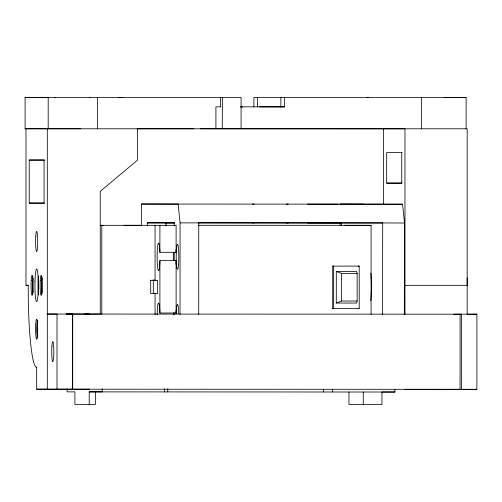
<?xml version="1.0" encoding="UTF-8"?>
<svg xmlns="http://www.w3.org/2000/svg" width="502" height="502" viewBox="0 0 502 502"><rect width="100%" height="100%" fill="white"/><g stroke="black" fill="none" stroke-linecap="round" stroke-linejoin="round"><path stroke-width="0.75" d="M26.644 128.782L25.1 128.782L25.1 97.47L241.079 97.488L241.079 128.801M25.1 128.782L467.18 128.794L467.18 314.189L476.9 314.196L476.9 389.339L36.69 389.194L36.69 366.962L36.232 367.326A82.121 8.496 90 0 1 28.338 302.7L28.194 285.299L25.991 285.293L25.991 128.738L80.772 128.75M29.235 160.05L44.057 160.056L44.057 203.103L29.235 203.09L29.235 160.05L44.803 160.05M47.295 389.201L47.295 128.75M48.186 128.7L48.186 97.482L25.1 97.47M57.008 389.201L57.015 314.051L47.295 314.051L100.237 314.051L100.237 191.369L137.611 160.056L137.611 128.744M67.105 388.736L67.105 391.867L74.911 391.867L74.905 404.392L95.436 404.405L95.443 391.88M72.583 389.201L72.583 314.051M72.683 389.194L72.721 314.02L66.214 314.045M89.205 404.399L89.212 391.874L394.942 392.024L394.942 389.677M97.57 128.794L97.57 97.482M101.812 314.497L101.812 225.323M102.226 388.761L102.226 391.893L89.212 391.874M141.457 225.944L141.464 204.032L402.566 204.201L404.512 222.988L404.317 314.578M147.306 226.007L147.306 222.875L174.451 222.85M150.694 280.022L150.707 293.614L157.659 293.62L157.659 280.467L150.707 280.467M153.298 293.62L153.298 280.467M155.068 314.641L155.068 293.614M155.068 280.467L155.068 225.323M159.912 313.016L159.912 260.62L176.108 260.62L176.108 313.016L159.912 313.016L159.818 310.462A13.78 1.424 90 0 0 158.318 303.233A13.78 1.424 90 0 0 157.145 314.785M100.306 225.323L176.108 225.329L176.095 252.318L159.9 252.318L159.912 225.329M164.499 391.911L164.499 388.78M165.993 225.956L165.993 222.825M167.75 391.911L167.756 388.78M174.181 314.472L174.181 312.909M174.207 260.463L174.213 252.631M174.225 226.019L174.225 222.888L147.306 222.875M180.036 314.472L180.074 222.888L178.135 204.094L141.464 204.032M198.717 314.484L198.761 222.894M215.916 128.794L215.916 106.826L220.591 106.826M220.453 106.826L220.453 97.488M222.399 97.488L222.267 128.788M253.905 106.863L253.905 97.47L466.113 97.482L466.113 128.794M257.451 106.863L257.451 97.47M280.856 106.876L280.856 97.482M240.709 106.863L284.433 106.876L284.433 97.482M323.464 391.98L323.464 389.634M332.707 308.379L332.707 266.104L359.219 266.104L359.219 308.379L332.707 308.379L333.679 308.379L333.679 266.104L332.707 266.104M332.669 391.987L332.669 389.64M336.296 303.051L336.296 271.431L356.602 271.431L357.148 273.464L357.148 301.018L356.602 303.051L336.296 303.051L341.58 301.018L357.148 301.018M341.58 301.018L341.58 273.464L336.296 271.431M348.959 391.993L348.953 404.518L381.947 404.537L381.953 392.012L394.942 392.024M363.26 404.524L363.266 391.999M371.078 314.497L371.078 225.323L344.88 225.31M383.428 204.747L383.428 128.782M401.732 152.602L401.732 183.123L386.672 183.111L386.672 152.589L402.221 152.589M404.97 314.277L404.97 128.794L200.348 128.782M421.467 128.794L421.467 97.482M460.096 314.196L460.058 389.37L453.588 389.345M461.407 389.339L461.407 314.196L453.588 314.196M340.136 225.279L339.923 222.919L341.272 222.919M341.486 225.279L341.492 222.932L340.143 222.932M382.499 314.541L382.712 222.951L404.512 222.988M159.912 260.62L159.837 262.847A13.78 1.424 90 0 1 157.628 267.346A13.78 1.424 90 0 1 157.747 245.516A13.78 1.424 90 0 1 159.9 252.318M176.108 260.62L176.033 262.847A13.78 1.424 90 0 1 175.938 264.416M363.329 204.17L339.929 204.145L402.566 204.201M84.894 314.051L89.456 314.026M119.821 97.476L118.227 97.476L122.488 97.476M444.088 97.47L466.113 97.482M54.887 97.476L55.44 97.476M89.538 97.476L90.09 97.476M137.102 128.782L193.866 128.776M386.672 183.111L402.221 183.111M29.235 203.09L44.803 203.09M165.616 222.825L174.583 222.832M198.453 222.844L382.712 222.951L180.074 222.888M100.413 225.316L103.456 225.31M124.025 225.31L140.215 225.31M198.346 225.31L371.078 225.323M358.246 266.104L359.219 266.104M341.58 273.464L357.148 273.464M152.878 280.022L155.068 280.022M25.991 285.293L28.325 285.293M404.97 285.349L467.18 285.349L467.18 277.813M358.246 308.379L359.219 308.379M66.107 314.051L476.9 314.196M36.69 389.194L89.638 389.194M404.97 389.339L476.9 389.339M367.012 97.476L368.355 97.476M259.521 106.826L284.433 106.876M307.519 204.119L338.329 204.151M252.311 204.088L254.263 204.094M286.303 204.132L288.255 204.132M252.305 222.875L254.25 222.875M286.297 222.919L288.248 222.919M307.506 222.907L338.323 222.932M240.395 106.863L242.736 106.876M434.901 389.339L439.419 389.364M176.014 310.462L176.108 313.016M176.233 313.7A12.525 1.299 -90 0 1 177.495 304.419A12.525 1.299 -90 0 1 178.75 313.706M370.84 273.138A19.496 2.027 -89.9 0 1 370.777 300.711M173.378 260.776A13.78 1.424 90 0 1 173.403 252.255M175.964 249.714A13.78 1.424 90 0 1 176.095 252.318M173.341 314.785A13.78 1.424 90 0 1 173.391 312.677M33.352 292.189A6.89 0.715 90 0 1 32.643 285.299A6.89 0.715 90 0 1 33.352 278.409M37.888 336.026A6.89 0.715 90 0 1 37.179 329.136A6.89 0.715 90 0 1 37.888 322.246M42.425 292.189A6.89 0.715 90 0 1 41.71 285.305A6.89 0.715 90 0 1 42.425 278.415M32.837 293.996A10.046 1.042 90 0 1 32.837 276.596M41.904 294.003A10.046 1.042 90 0 1 41.904 276.602M37.368 337.84A10.046 1.042 90 0 1 37.368 320.439M38.409 295.069A16.284 1.682 90 0 1 38.07 285.55L38.127 281.327A16.284 1.682 90 0 1 38.378 275.937M35.008 281.327L34.958 285.55A16.284 1.682 90 0 0 36.451 301.476A16.284 1.682 90 0 0 38.277 289.271L38.328 285.054A16.284 1.682 90 0 0 36.841 269.128A16.284 1.682 90 0 0 35.008 281.327M178.561 264.234A12.525 1.299 -90 0 0 177.664 244.374A12.525 1.299 -90 0 0 176.321 261.868A12.525 1.299 -90 0 0 178.561 264.234M31.206 280.273A10.046 1.042 90 0 0 32.109 295.345A10.046 1.042 90 0 0 33.006 280.273A10.046 1.042 90 0 0 31.206 280.273M40.279 280.279A10.046 1.042 90 0 0 41.177 295.352A10.046 1.042 90 0 0 42.08 280.279A10.046 1.042 90 0 0 40.279 280.279M35.742 236.442A10.046 1.042 90 0 0 36.646 251.508A10.046 1.042 90 0 0 37.543 236.442A10.046 1.042 90 0 0 35.742 236.442M35.742 324.116A10.046 1.042 90 0 0 36.646 339.183A10.046 1.042 90 0 0 37.543 324.116A10.046 1.042 90 0 0 35.742 324.116M51.901 346.618A10.021 1.035 90 0 0 52.798 361.647A10.021 1.035 90 0 0 53.695 346.618A10.021 1.035 90 0 0 51.901 346.618"/></g></svg>
